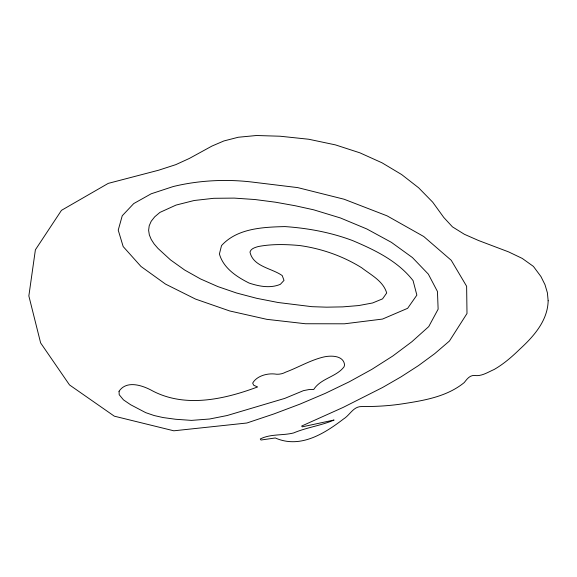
<?xml version="1.0" encoding="UTF-8"?>
<svg xmlns="http://www.w3.org/2000/svg" width="577" height="577" viewBox="0 0 577 577"><rect width="100%" height="100%" fill="white"/><g stroke="black" fill="none" stroke-linecap="round" stroke-linejoin="round"><path stroke-width="0.87" d="M548.15 300.761C547.739 320.668 533.682 336.441 519.79 349.179C511.979 356.795 503.671 364.008 494.179 369.468C488.063 372.107 481.723 376.464 474.799 375.512C469.786 374.942 466.952 379.183 464.247 382.558C446.915 396.752 423.936 400.517 402.436 403.842C389.035 405.891 375.548 406.626 362.024 406.554C353.369 406.158 350.051 415.022 343.567 418.96C324.324 433.673 300.148 448.964 275.287 437.972L260.963 440.02L260.285 438.953C270.909 433.666 282.629 435.75 293.657 432.93C306.733 427.398 321.021 425.638 334.09 420.02L302.189 426.85L301.692 426.028L343.149 407.412L382.58 387.492L401.073 376.824L418.498 365.587L434.683 353.687L449.425 341.043L466.995 313.499L466.627 286.271L451.236 260.292L423.734 236.505L387.044 215.834L344.072 199.224L297.732 187.612L250.937 181.921A132.999 76.784 0 0 0 173.136 186.566L151.188 193.793L133.734 203.58L122.245 215.748L118.227 230.136L123.168 246.567L140.976 266.459L165.52 284.1L195.524 299.081L229.704 310.96L266.776 319.326L305.457 323.747L344.462 323.805L382.515 319.067L407.636 308.313L416.861 295.121L413.074 280.624C397.805 261.006 374.956 250.057 352.59 240.573C330.866 232.416 308.024 228.16 284.923 226.588C263.054 227.129 237.212 228.24 221.518 245.6L219.411 253.959C223.378 268.132 236.649 276.823 249.134 283.069C259.152 286.387 270.281 288.579 280.372 284.31L284.014 280.393L282.247 275.618C271.868 268.103 253.094 266.834 249.971 252.019C251.002 248.478 255.092 247.497 258.2 246.552C271.76 243.927 285.702 244.302 299.405 245.506C321.432 248.536 342.781 256 361.671 267.757C370.939 274.969 383.142 280.912 386.698 292.979L382.573 298.85L372.634 302.961L358.743 305.558L342.745 306.877L326.51 307.173L311.883 306.675L278.121 302.507L256.715 298.316L236.599 293.022L217.839 286.581L200.522 278.943L184.719 270.065L170.504 259.902L157.961 248.398L154.124 243.934L151.21 239.419L149.335 234.882L148.621 230.324L149.205 225.78L151.196 221.265L154.73 216.801L159.93 212.401L176.072 205.073L194.218 200.493L213.8 198.3L234.255 198.106L255.041 199.534L275.575 202.217L295.316 205.765L313.693 209.819L340.372 217.947L366.813 228.961L391.386 242.34L412.44 257.573L428.343 274.14L437.453 291.508L438.131 309.171L428.733 326.604L411.841 341.757L392.807 356.002L371.862 369.345L349.251 381.808L325.204 393.399L299.968 404.124L273.779 413.983L246.862 423.006L173.836 430.803L114.318 416.176L69.514 384.938L40.628 342.926L28.85 295.936L35.392 249.805L61.465 210.345L108.252 183.378L158.661 170.201L175.79 164.647L189.4 158.423L211.983 146.053L223.912 140.947L238.251 137.254L256.469 135.508L280.054 136.222L308.731 139.245L335.403 144.877L359.889 152.826L382.032 162.815L401.664 174.564L418.613 187.777L432.714 202.181L443.792 217.479L452.44 226.848L464.406 234.298L478.528 240.508L508.618 251.897L522.257 258.424L533.422 266.415L540.938 276.542L545.013 284.742L547.393 292.806L548.15 300.761M119.042 391.285L119.208 394.718L123.456 399.854L130.59 404.715L145.721 412.649L154.124 415.534L163.103 417.56L175.61 419.263L191.456 420.388L209.631 419.003L227.1 415.534L284.807 398.382L303.524 390.622L309.445 389.475L313.744 389.475C320.79 378.281 336.304 377.033 343.986 366.9A17.786 10.271 0 0 0 344.483 364.174C342.846 355.266 330.643 355.418 323.747 356.983C310.412 360.127 298.54 367.333 285.803 372.1C282.362 373.983 278.323 374.718 274.457 373.968C266.697 373.276 256.671 376.053 252.668 383.121L253.7 385.248L257.594 386.951C224.633 399.234 185.715 408.141 152.761 391.004C142.995 385.515 126.673 379.789 119.042 391.285"/></g></svg>
